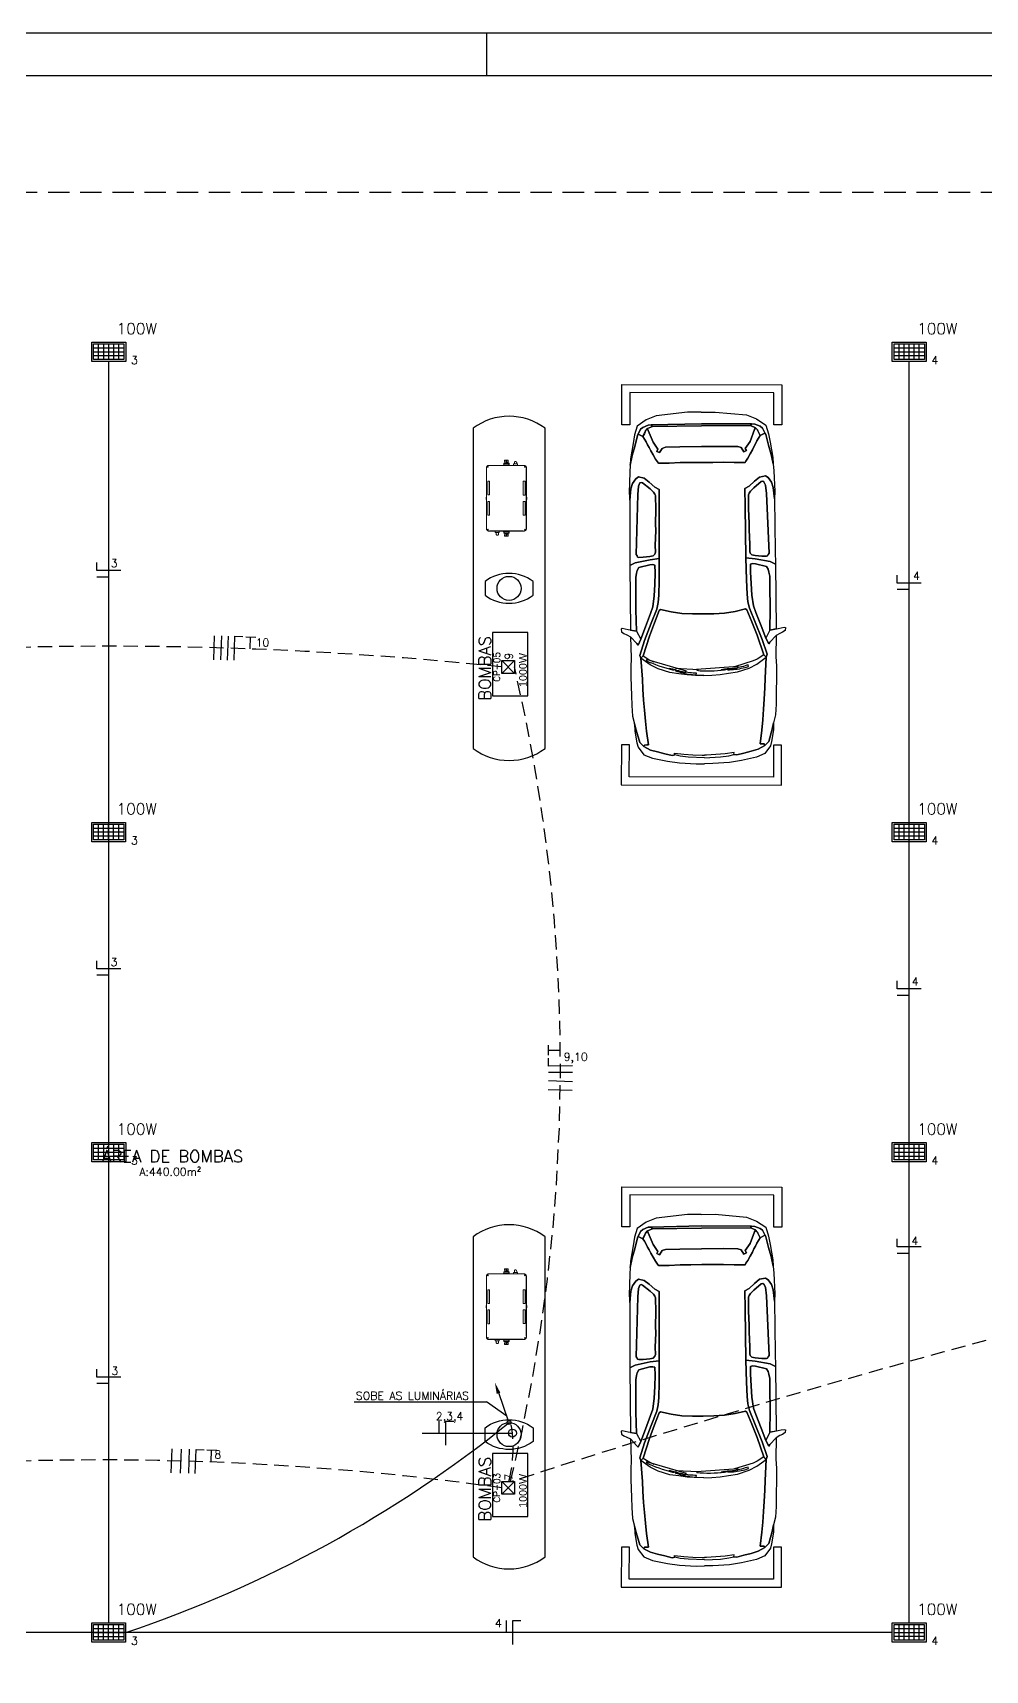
# Model space of a CAD drawing. Header units: millimetres. Extents: x 1111 to 2600, y -509 to -91.
# Drawn here: x 1536.28 to 1552.93, y -493.5 to -464.85 of the extents above; entities that cross this region are included whole.
import ezdxf
from ezdxf.enums import TextEntityAlignment as Align

# ---------------------------------------------------------------- set-up
doc = ezdxf.new("R2010")
doc.units = ezdxf.units.MM
doc.linetypes.add('HIDDEN', pattern=[0.375, 0.25, -0.125])
for name, color, linetype in [('08', 8, 'Continuous'), ('ARQ-PENA-FINA-CINZA', 8, 'Continuous'), ('CENTRAL', 3, 'Continuous'), ('CERCAD-1', 1, 'Continuous'), ('CERCAD-2', 7, 'Continuous'), ('CIRCUITO', 3, 'Continuous'), ('FIACAO', 1, 'Continuous'), ('LUMINARIAS', 3, 'Continuous'), ('Pontos Elétricos', 3, 'Continuous'), ('PVISTA', 1, 'Continuous'), ('SOMENTE_TUBULACAO', 2, 'Continuous'), ('TELEFONE', 3, 'Continuous'), ('TXT', 2, 'Continuous'), ('TXT_0', 7, 'Continuous')]:
    doc.layers.add(name, color=color, linetype=linetype)
doc.styles.add('ARIAL', font='arial.ttf', dxfattribs={"height": 2})
doc.styles.add('COTA75', font='ROMANS.SHX')
doc.styles.add('ROMANS', font='romans')

# ---------------------------------------------------------------- blocks, each defined once
blk = doc.blocks.new('BOMBA SUPERIOR')
at = {"layer": 'ARQ-PENA-FINA-CINZA', "lineweight": 5}
for p, q in [((807.36, 416.119), (807.358, 416.118)), ((807.361, 416.12), (807.36, 416.119)), ((807.362, 416.12), (807.361, 416.12)), ((807.364, 416.122), (807.362, 416.12)), ((807.367, 416.123), (807.364, 416.122)), ((807.368, 416.123), (807.367, 416.123)), ((807.372, 416.123), (807.368, 416.123)), ((807.375, 416.124), (807.372, 416.123)), ((807.376, 416.124), (807.375, 416.124)), ((807.386, 416.124), (807.376, 416.124)), ((807.386, 416.122), (808.126, 416.122)), ((807.387, 416.124), (808.125, 416.124)), ((807.742, 416.125), (807.745, 416.128)), ((807.742, 416.124), (807.745, 416.127)), ((807.743, 416.125), (807.742, 416.125)), ((807.742, 416.125), (807.742, 416.124)), ((807.745, 416.128), (807.767, 416.128)), ((807.745, 416.127), (807.767, 416.127)), ((807.767, 416.128), (807.77, 416.125)), ((807.767, 416.127), (807.77, 416.124)), ((807.77, 416.125), (807.769, 416.125)), ((807.77, 416.124), (807.77, 416.125)), ((808.136, 416.124), (808.126, 416.124)), ((808.137, 416.124), (808.136, 416.124)), ((808.14, 416.123), (808.137, 416.124)), ((808.143, 416.123), (808.14, 416.123)), ((808.144, 416.123), (808.143, 416.123)), ((808.147, 416.122), (808.144, 416.123)), ((808.15, 416.12), (808.147, 416.122)), ((808.151, 416.12), (808.15, 416.12)), ((808.152, 416.119), (808.151, 416.12)), ((808.154, 416.118), (808.152, 416.119)), ((807.295, 415.988), (807.296, 415.994)), ((807.296, 415.982), (807.295, 415.988)), ((807.296, 415.994), (807.3, 415.998)), ((807.3, 415.978), (807.296, 415.982)), ((807.3, 415.998), (807.304, 416.002)), ((807.304, 415.974), (807.3, 415.978)), ((807.304, 416.002), (807.31, 416.003)), ((807.31, 415.973), (807.304, 415.974)), ((807.31, 416.003), (807.327, 416.003)), ((807.327, 415.973), (807.31, 415.973)), ((807.327, 416.013), (807.327, 415.964)), ((807.346, 416.013), (807.327, 416.013)), ((807.327, 415.964), (807.346, 415.964)), ((807.347, 416.101), (807.346, 416.098)), ((807.346, 416.098), (807.346, 416.094)), ((807.346, 416.094), (807.346, 415.654)), ((807.346, 416.083), (807.346, 416.084)), ((807.346, 416.084), (807.348, 416.084)), ((807.347, 416.083), (807.346, 416.083)), ((807.346, 415.964), (807.346, 416.013)), ((807.346, 415.822), (807.346, 415.925)), ((807.348, 416.105), (807.347, 416.103)), ((807.347, 416.103), (807.347, 416.102)), ((807.347, 416.102), (807.347, 416.101)), ((807.349, 416.108), (807.348, 416.105)), ((807.348, 416.084), (807.348, 415.664)), ((807.35, 416.109), (807.349, 416.108)), ((807.351, 416.11), (807.35, 416.109)), ((807.353, 416.112), (807.351, 416.11)), ((807.354, 416.114), (807.353, 416.112)), ((807.355, 416.115), (807.354, 416.114)), ((807.356, 416.116), (807.355, 416.115)), ((807.358, 416.118), (807.356, 416.116)), ((807.361, 416.109), (807.36, 416.107)), ((807.36, 416.107), (807.361, 416.104)), ((807.363, 416.11), (807.361, 416.109)), ((807.361, 416.106), (807.361, 416.107)), ((807.361, 416.107), (807.363, 416.107)), ((807.361, 416.106), (807.361, 416.107)), ((807.363, 416.106), (807.361, 416.106)), ((807.361, 416.104), (807.363, 416.103)), ((807.365, 416.109), (807.363, 416.11)), ((807.364, 416.109), (807.363, 416.109)), ((807.363, 416.109), (807.363, 416.109)), ((807.363, 416.107), (807.363, 416.109)), ((807.363, 416.109), (807.364, 416.109)), ((807.363, 416.105), (807.363, 416.106)), ((807.363, 416.105), (807.363, 416.105)), ((807.363, 416.105), (807.364, 416.105)), ((807.364, 416.105), (807.363, 416.105)), ((807.363, 416.103), (807.365, 416.104)), ((807.364, 416.109), (807.364, 416.109)), ((807.364, 416.109), (807.364, 416.107)), ((807.364, 416.107), (807.365, 416.107)), ((807.365, 416.106), (807.364, 416.106)), ((807.364, 416.106), (807.364, 416.105)), ((807.364, 416.105), (807.364, 416.105)), ((807.367, 416.107), (807.365, 416.109)), ((807.365, 416.104), (807.367, 416.107)), ((807.365, 416.107), (807.365, 416.106)), ((807.365, 416.107), (807.365, 416.106)), ((807.715, 416.107), (807.543, 416.107)), ((807.543, 416.107), (807.543, 416.084)), ((807.543, 416.084), (807.715, 416.084)), ((807.715, 416.084), (807.715, 416.107)), ((807.968, 416.107), (807.797, 416.107)), ((807.797, 416.107), (807.797, 416.084)), ((807.797, 416.084), (807.968, 416.084)), ((807.968, 416.084), (807.968, 416.107)), ((808.146, 416.109), (808.145, 416.107)), ((808.145, 416.107), (808.146, 416.104)), ((808.149, 416.11), (808.146, 416.109)), ((808.146, 416.104), (808.149, 416.103)), ((808.148, 416.107), (808.147, 416.107)), ((808.147, 416.107), (808.147, 416.106)), ((808.147, 416.106), (808.147, 416.107)), ((808.147, 416.106), (808.148, 416.106)), ((808.149, 416.109), (808.148, 416.109)), ((808.148, 416.109), (808.148, 416.109)), ((808.148, 416.109), (808.148, 416.107)), ((808.148, 416.109), (808.149, 416.109)), ((808.148, 416.106), (808.148, 416.105)), ((808.148, 416.105), (808.148, 416.105)), ((808.148, 416.105), (808.149, 416.105)), ((808.149, 416.105), (808.148, 416.105)), ((808.151, 416.109), (808.149, 416.11)), ((808.15, 416.109), (808.149, 416.109)), ((808.149, 416.109), (808.149, 416.107)), ((808.149, 416.107), (808.15, 416.107)), ((808.15, 416.106), (808.149, 416.106)), ((808.149, 416.106), (808.149, 416.105)), ((808.149, 416.105), (808.15, 416.105)), ((808.149, 416.103), (808.151, 416.104)), ((808.15, 416.106), (808.15, 416.107)), ((808.15, 416.107), (808.15, 416.106)), ((808.152, 416.107), (808.151, 416.109)), ((808.151, 416.104), (808.152, 416.107)), ((808.156, 416.116), (808.154, 416.118)), ((808.157, 416.115), (808.156, 416.116)), ((808.158, 416.114), (808.157, 416.115)), ((808.159, 416.112), (808.158, 416.114)), ((808.161, 416.11), (808.159, 416.112)), ((808.162, 416.109), (808.161, 416.11)), ((808.162, 416.108), (808.162, 416.109)), ((808.163, 416.105), (808.162, 416.108)), ((808.164, 416.103), (808.163, 416.105)), ((808.165, 416.102), (808.164, 416.103)), ((808.164, 415.664), (808.164, 416.084)), ((808.164, 416.084), (808.166, 416.084)), ((808.165, 416.101), (808.165, 416.102)), ((808.165, 416.098), (808.165, 416.101)), ((808.165, 416.095), (808.165, 416.098)), ((808.166, 416.094), (808.165, 416.095)), ((808.165, 416.084), (808.165, 416.083)), ((808.165, 416.083), (808.166, 416.083)), ((808.166, 415.654), (808.166, 416.094)), ((808.166, 415.822), (808.166, 415.925)), ((807.283, 415.897), (807.282, 415.896)), ((807.282, 415.896), (807.282, 415.852)), ((807.283, 415.895), (807.282, 415.896)), ((807.282, 415.876), (807.283, 415.877)), ((807.282, 415.872), (807.283, 415.87)), ((807.282, 415.852), (807.283, 415.853)), ((807.282, 415.852), (807.283, 415.851)), ((807.32, 415.895), (807.283, 415.897)), ((807.283, 415.897), (807.283, 415.897)), ((807.32, 415.893), (807.283, 415.895)), ((807.283, 415.895), (807.283, 415.895)), ((807.283, 415.877), (807.283, 415.877)), ((807.283, 415.877), (807.31, 415.877)), ((807.283, 415.87), (807.283, 415.87)), ((807.283, 415.87), (807.31, 415.87)), ((807.283, 415.853), (807.32, 415.855)), ((807.283, 415.853), (807.283, 415.853)), ((807.283, 415.851), (807.32, 415.852)), ((807.283, 415.851), (807.283, 415.851)), ((807.295, 415.874), (807.295, 415.875)), ((807.295, 415.875), (807.311, 415.875)), ((807.295, 415.873), (807.295, 415.874)), ((807.311, 415.873), (807.295, 415.873)), ((807.295, 415.873), (807.295, 415.873)), ((807.295, 415.873), (807.295, 415.873)), ((807.321, 415.88), (807.312, 415.879)), ((807.312, 415.879), (807.312, 415.869)), ((807.312, 415.869), (807.312, 415.879)), ((807.312, 415.878), (807.312, 415.878)), ((807.312, 415.878), (807.312, 415.877)), ((807.312, 415.875), (807.312, 415.874)), ((807.312, 415.873), (807.312, 415.873)), ((807.312, 415.87), (807.312, 415.87)), ((807.312, 415.87), (807.312, 415.869)), ((807.312, 415.869), (807.313, 415.869)), ((807.321, 415.867), (807.312, 415.869)), ((807.321, 415.907), (807.32, 415.906)), ((807.32, 415.906), (807.321, 415.906)), ((807.32, 415.906), (807.32, 415.89)), ((807.32, 415.904), (807.32, 415.903)), ((807.321, 415.903), (807.32, 415.903)), ((807.32, 415.903), (807.321, 415.903)), ((807.321, 415.895), (807.32, 415.895)), ((807.32, 415.895), (807.321, 415.895)), ((807.32, 415.89), (807.321, 415.89)), ((807.321, 415.859), (807.32, 415.859)), ((807.32, 415.859), (807.32, 415.842)), ((807.32, 415.852), (807.32, 415.853)), ((807.32, 415.853), (807.321, 415.853)), ((807.321, 415.852), (807.32, 415.852)), ((807.321, 415.845), (807.32, 415.844)), ((807.32, 415.844), (807.321, 415.844)), ((807.32, 415.842), (807.32, 415.841)), ((807.32, 415.841), (807.321, 415.841)), ((807.323, 415.907), (807.321, 415.907)), ((807.321, 415.907), (807.321, 415.907)), ((807.321, 415.903), (807.321, 415.903)), ((807.321, 415.899), (807.322, 415.901)), ((807.321, 415.897), (807.321, 415.899)), ((807.321, 415.892), (807.321, 415.897)), ((807.321, 415.896), (807.321, 415.895)), ((807.321, 415.856), (807.321, 415.892)), ((807.321, 415.851), (807.321, 415.856)), ((807.321, 415.848), (807.321, 415.851)), ((807.322, 415.846), (807.321, 415.848)), ((807.321, 415.841), (807.321, 415.84)), ((807.321, 415.84), (807.322, 415.84)), ((807.322, 415.907), (807.342, 415.907)), ((807.322, 415.903), (807.323, 415.905)), ((807.322, 415.901), (807.322, 415.903)), ((807.322, 415.844), (807.322, 415.846)), ((807.323, 415.843), (807.322, 415.844)), ((807.342, 415.84), (807.322, 415.84)), ((807.322, 415.84), (807.323, 415.84)), ((807.323, 415.905), (807.324, 415.906)), ((807.323, 415.905), (807.323, 415.905)), ((807.323, 415.842), (807.323, 415.843)), ((807.324, 415.842), (807.323, 415.842)), ((807.324, 415.906), (807.342, 415.906)), ((807.342, 415.841), (807.324, 415.842)), ((807.346, 415.91), (807.338, 415.91)), ((807.338, 415.91), (807.338, 415.837)), ((807.338, 415.837), (807.346, 415.837)), ((807.343, 415.909), (807.342, 415.908)), ((807.342, 415.908), (807.342, 415.839)), ((807.342, 415.907), (807.342, 415.907)), ((807.342, 415.907), (807.342, 415.907)), ((807.342, 415.906), (807.342, 415.907)), ((807.342, 415.906), (807.342, 415.906)), ((807.342, 415.841), (807.342, 415.841)), ((807.342, 415.84), (807.342, 415.84)), ((807.342, 415.839), (807.342, 415.839)), ((807.342, 415.839), (807.343, 415.839)), ((807.344, 415.909), (807.343, 415.909)), ((807.343, 415.839), (807.344, 415.839)), ((807.344, 415.839), (807.344, 415.909)), ((807.344, 415.909), (807.346, 415.909)), ((807.344, 415.839), (807.346, 415.839)), ((807.346, 415.837), (807.346, 415.91)), ((807.346, 415.839), (807.346, 415.909)), ((807.346, 415.909), (807.346, 415.839)), ((807.346, 415.839), (807.346, 415.839)), ((808.166, 415.837), (808.166, 415.91)), ((808.166, 415.91), (808.173, 415.91)), ((808.166, 415.839), (808.166, 415.909)), ((808.166, 415.909), (808.166, 415.839)), ((808.167, 415.909), (808.166, 415.909)), ((808.167, 415.839), (808.166, 415.839)), ((808.166, 415.839), (808.166, 415.839)), ((808.173, 415.837), (808.166, 415.837)), ((808.184, 415.784), (808.166, 415.784)), ((808.166, 415.784), (808.166, 415.734)), ((808.166, 415.734), (808.184, 415.734)), ((808.167, 415.909), (808.168, 415.909)), ((808.167, 415.839), (808.167, 415.909)), ((808.168, 415.839), (808.167, 415.839)), ((808.168, 415.909), (808.169, 415.908)), ((808.169, 415.839), (808.168, 415.839)), ((808.169, 415.908), (808.169, 415.839)), ((808.17, 415.907), (808.169, 415.907)), ((808.169, 415.906), (808.169, 415.907)), ((808.17, 415.906), (808.169, 415.906)), ((808.169, 415.841), (808.17, 415.841)), ((808.169, 415.84), (808.17, 415.84)), ((808.169, 415.839), (808.169, 415.839)), ((808.19, 415.907), (808.17, 415.907)), ((808.17, 415.907), (808.17, 415.907)), ((808.188, 415.906), (808.17, 415.906)), ((808.17, 415.841), (808.188, 415.842)), ((808.17, 415.84), (808.19, 415.84)), ((808.173, 415.91), (808.173, 415.837)), ((808.184, 415.734), (808.184, 415.784)), ((808.184, 415.774), (808.201, 415.774)), ((808.201, 415.745), (808.184, 415.745)), ((808.188, 415.907), (808.19, 415.907)), ((808.188, 415.905), (808.188, 415.906)), ((808.189, 415.905), (808.188, 415.905)), ((808.188, 415.842), (808.189, 415.843)), ((808.188, 415.842), (808.188, 415.842)), ((808.19, 415.84), (808.188, 415.84)), ((808.19, 415.903), (808.189, 415.905)), ((808.189, 415.844), (808.19, 415.846)), ((808.189, 415.843), (808.189, 415.844)), ((808.19, 415.907), (808.191, 415.907)), ((808.19, 415.901), (808.19, 415.903)), ((808.19, 415.899), (808.19, 415.901)), ((808.191, 415.897), (808.19, 415.899)), ((808.19, 415.848), (808.191, 415.851)), ((808.19, 415.846), (808.19, 415.848)), ((808.191, 415.841), (808.19, 415.84)), ((808.19, 415.84), (808.19, 415.84)), ((808.191, 415.907), (808.192, 415.906)), ((808.191, 415.903), (808.192, 415.903)), ((808.192, 415.903), (808.191, 415.903)), ((808.191, 415.892), (808.191, 415.897)), ((808.191, 415.896), (808.191, 415.895)), ((808.191, 415.895), (808.192, 415.895)), ((808.191, 415.856), (808.191, 415.892)), ((808.192, 415.89), (808.191, 415.89)), ((808.191, 415.88), (808.199, 415.879)), ((808.191, 415.867), (808.199, 415.869)), ((808.191, 415.859), (808.192, 415.859)), ((808.191, 415.851), (808.191, 415.856)), ((808.191, 415.852), (808.192, 415.852)), ((808.191, 415.845), (808.192, 415.844)), ((808.192, 415.841), (808.191, 415.841)), ((808.192, 415.906), (808.192, 415.906)), ((808.192, 415.906), (808.192, 415.89)), ((808.192, 415.904), (808.192, 415.903)), ((808.192, 415.903), (808.192, 415.903)), ((808.192, 415.895), (808.228, 415.897)), ((808.192, 415.893), (808.228, 415.895)), ((808.192, 415.895), (808.192, 415.895)), ((808.192, 415.859), (808.192, 415.842)), ((808.228, 415.853), (808.192, 415.855)), ((808.192, 415.852), (808.192, 415.853)), ((808.192, 415.853), (808.192, 415.853)), ((808.192, 415.852), (808.228, 415.851)), ((808.192, 415.844), (808.192, 415.844)), ((808.192, 415.842), (808.192, 415.841)), ((808.199, 415.879), (808.199, 415.869)), ((808.199, 415.869), (808.199, 415.879)), ((808.2, 415.878), (808.199, 415.877)), ((808.199, 415.877), (808.199, 415.877)), ((808.199, 415.875), (808.2, 415.874)), ((808.2, 415.873), (808.199, 415.873)), ((808.199, 415.873), (808.199, 415.873)), ((808.199, 415.87), (808.199, 415.87)), ((808.199, 415.87), (808.2, 415.87)), ((808.199, 415.869), (808.2, 415.869)), ((808.2, 415.878), (808.2, 415.878)), ((808.216, 415.875), (808.2, 415.875)), ((808.2, 415.873), (808.216, 415.873)), ((808.2, 415.87), (808.2, 415.869)), ((808.228, 415.877), (808.201, 415.877)), ((808.228, 415.87), (808.201, 415.87)), ((808.201, 415.774), (808.207, 415.773)), ((808.207, 415.746), (808.201, 415.745)), ((808.207, 415.773), (808.212, 415.77)), ((808.212, 415.749), (808.207, 415.746)), ((808.212, 415.77), (808.215, 415.765)), ((808.215, 415.754), (808.212, 415.749)), ((808.215, 415.765), (808.216, 415.76)), ((808.216, 415.76), (808.215, 415.754)), ((808.217, 415.874), (808.216, 415.875)), ((808.216, 415.873), (808.216, 415.873)), ((808.216, 415.873), (808.217, 415.873)), ((808.217, 415.873), (808.217, 415.874)), ((808.228, 415.897), (808.229, 415.897)), ((808.228, 415.895), (808.229, 415.895)), ((808.229, 415.877), (808.228, 415.877)), ((808.229, 415.87), (808.228, 415.87)), ((808.229, 415.853), (808.228, 415.853)), ((808.228, 415.851), (808.229, 415.851)), ((808.229, 415.897), (808.23, 415.896)), ((808.229, 415.895), (808.23, 415.896)), ((808.23, 415.876), (808.229, 415.877)), ((808.23, 415.872), (808.229, 415.87)), ((808.23, 415.852), (808.229, 415.853)), ((808.229, 415.851), (808.23, 415.852)), ((808.23, 415.896), (808.23, 415.852)), ((807.346, 415.664), (807.346, 415.665)), ((807.346, 415.665), (807.347, 415.665)), ((807.348, 415.664), (807.346, 415.664)), ((807.346, 415.654), (807.346, 415.651)), ((807.346, 415.651), (807.347, 415.647)), ((807.347, 415.647), (807.347, 415.646)), ((807.347, 415.646), (807.348, 415.642)), ((807.348, 415.642), (807.35, 415.639)), ((807.35, 415.639), (807.351, 415.638)), ((807.351, 415.638), (807.353, 415.634)), ((807.353, 415.634), (807.355, 415.632)), ((807.355, 415.632), (807.357, 415.631)), ((807.358, 415.643), (807.357, 415.641)), ((807.357, 415.641), (807.358, 415.639)), ((807.357, 415.631), (807.36, 415.628)), ((807.36, 415.645), (807.358, 415.641)), ((807.36, 415.645), (807.358, 415.643)), ((807.358, 415.641), (807.36, 415.637)), ((807.358, 415.639), (807.36, 415.637)), ((807.361, 415.646), (807.36, 415.645)), ((807.363, 415.646), (807.36, 415.645)), ((807.361, 415.643), (807.36, 415.641)), ((807.36, 415.641), (807.361, 415.638)), ((807.36, 415.637), (807.361, 415.636)), ((807.36, 415.637), (807.363, 415.635)), ((807.36, 415.628), (807.361, 415.627)), ((807.363, 415.646), (807.361, 415.646)), ((807.363, 415.645), (807.361, 415.643)), ((807.361, 415.64), (807.361, 415.641)), ((807.361, 415.641), (807.363, 415.641)), ((807.361, 415.64), (807.361, 415.641)), ((807.363, 415.64), (807.361, 415.64)), ((807.361, 415.638), (807.363, 415.637)), ((807.361, 415.636), (807.363, 415.635)), ((807.361, 415.627), (807.364, 415.626)), ((807.367, 415.645), (807.363, 415.646)), ((807.367, 415.645), (807.363, 415.646)), ((807.365, 415.643), (807.363, 415.645)), ((807.363, 415.641), (807.363, 415.643)), ((807.363, 415.643), (807.364, 415.643)), ((807.364, 415.642), (807.363, 415.642)), ((807.363, 415.642), (807.363, 415.642)), ((807.363, 415.639), (807.363, 415.64)), ((807.363, 415.639), (807.363, 415.639)), ((807.363, 415.639), (807.364, 415.639)), ((807.364, 415.639), (807.363, 415.639)), ((807.363, 415.637), (807.365, 415.638)), ((807.363, 415.635), (807.367, 415.637)), ((807.363, 415.635), (807.367, 415.637)), ((807.364, 415.643), (807.364, 415.641)), ((807.364, 415.642), (807.364, 415.642)), ((807.364, 415.641), (807.365, 415.641)), ((807.365, 415.64), (807.364, 415.64)), ((807.364, 415.64), (807.364, 415.639)), ((807.364, 415.639), (807.364, 415.639)), ((807.364, 415.626), (807.368, 415.625)), ((807.367, 415.641), (807.365, 415.643)), ((807.365, 415.638), (807.367, 415.641)), ((807.365, 415.641), (807.365, 415.64)), ((807.365, 415.641), (807.365, 415.64)), ((807.368, 415.641), (807.367, 415.645)), ((807.368, 415.643), (807.367, 415.645)), ((807.367, 415.637), (807.368, 415.641)), ((807.367, 415.637), (807.368, 415.639)), ((807.369, 415.641), (807.368, 415.643)), ((807.368, 415.639), (807.369, 415.641)), ((807.368, 415.625), (807.369, 415.625)), ((807.369, 415.625), (807.374, 415.624)), ((807.374, 415.624), (807.376, 415.624)), ((807.376, 415.624), (807.386, 415.624)), ((807.386, 415.624), (807.386, 415.626)), ((807.386, 415.626), (808.126, 415.626)), ((807.386, 415.624), (807.387, 415.624)), ((807.387, 415.624), (807.386, 415.624)), ((808.125, 415.624), (807.387, 415.624)), ((807.387, 415.624), (807.388, 415.624)), ((807.716, 415.663), (807.544, 415.663)), ((807.544, 415.663), (807.544, 415.64)), ((807.544, 415.64), (807.716, 415.64)), ((807.716, 415.64), (807.716, 415.663)), ((807.742, 415.623), (807.742, 415.624)), ((807.742, 415.624), (807.745, 415.62)), ((807.745, 415.619), (807.742, 415.623)), ((807.742, 415.623), (807.743, 415.623)), ((807.745, 415.62), (807.767, 415.62)), ((807.767, 415.619), (807.745, 415.619)), ((807.767, 415.62), (807.77, 415.624)), ((807.77, 415.623), (807.767, 415.619)), ((807.77, 415.623), (807.769, 415.623)), ((807.77, 415.624), (807.77, 415.623)), ((807.968, 415.663), (807.796, 415.663)), ((807.796, 415.663), (807.796, 415.64)), ((807.796, 415.64), (807.968, 415.64)), ((807.968, 415.64), (807.968, 415.663)), ((808.125, 415.624), (808.125, 415.624)), ((808.125, 415.624), (808.136, 415.624)), ((808.126, 415.624), (808.125, 415.624)), ((808.126, 415.626), (808.126, 415.624)), ((808.136, 415.624), (808.138, 415.624)), ((808.138, 415.624), (808.142, 415.625)), ((808.142, 415.625), (808.144, 415.625)), ((808.145, 415.645), (808.143, 415.641)), ((808.145, 415.645), (808.143, 415.643)), ((808.143, 415.643), (808.143, 415.641)), ((808.143, 415.641), (808.145, 415.637)), ((808.143, 415.641), (808.143, 415.639)), ((808.143, 415.639), (808.145, 415.637)), ((808.147, 415.646), (808.144, 415.646)), ((808.144, 415.646), (808.144, 415.641)), ((808.144, 415.641), (808.147, 415.641)), ((808.144, 415.625), (808.147, 415.626)), ((808.146, 415.646), (808.145, 415.645)), ((808.149, 415.646), (808.145, 415.645)), ((808.146, 415.643), (808.145, 415.641)), ((808.145, 415.641), (808.146, 415.638)), ((808.145, 415.637), (808.146, 415.636)), ((808.145, 415.637), (808.149, 415.635)), ((808.149, 415.646), (808.146, 415.646)), ((808.149, 415.645), (808.146, 415.643)), ((808.146, 415.638), (808.149, 415.637)), ((808.146, 415.636), (808.149, 415.635)), ((808.147, 415.641), (808.147, 415.646)), ((808.147, 415.641), (808.147, 415.64)), ((808.147, 415.64), (808.147, 415.641)), ((808.147, 415.641), (808.148, 415.641)), ((808.147, 415.64), (808.148, 415.64)), ((808.147, 415.626), (808.15, 415.627)), ((808.148, 415.641), (808.148, 415.643)), ((808.148, 415.643), (808.149, 415.643)), ((808.149, 415.642), (808.148, 415.642)), ((808.148, 415.642), (808.148, 415.642)), ((808.148, 415.64), (808.148, 415.639)), ((808.148, 415.639), (808.148, 415.639)), ((808.148, 415.639), (808.149, 415.639)), ((808.149, 415.639), (808.148, 415.639)), ((808.152, 415.645), (808.149, 415.646)), ((808.152, 415.645), (808.149, 415.646)), ((808.151, 415.643), (808.149, 415.645)), ((808.149, 415.643), (808.149, 415.641)), ((808.15, 415.642), (808.149, 415.642)), ((808.149, 415.641), (808.15, 415.641)), ((808.15, 415.64), (808.149, 415.64)), ((808.149, 415.64), (808.149, 415.639)), ((808.149, 415.639), (808.15, 415.639)), ((808.149, 415.637), (808.151, 415.638)), ((808.149, 415.635), (808.152, 415.637)), ((808.149, 415.635), (808.152, 415.637)), ((808.15, 415.64), (808.15, 415.641)), ((808.15, 415.641), (808.15, 415.64)), ((808.15, 415.627), (808.152, 415.628)), ((808.152, 415.641), (808.151, 415.643)), ((808.151, 415.638), (808.152, 415.641)), ((808.154, 415.641), (808.152, 415.645)), ((808.154, 415.643), (808.152, 415.645)), ((808.152, 415.637), (808.154, 415.641)), ((808.152, 415.637), (808.154, 415.639)), ((808.152, 415.628), (808.155, 415.631)), ((808.154, 415.641), (808.154, 415.643)), ((808.154, 415.639), (808.154, 415.641)), ((808.155, 415.631), (808.157, 415.632)), ((808.157, 415.632), (808.158, 415.634)), ((808.158, 415.634), (808.161, 415.638)), ((808.161, 415.638), (808.162, 415.639)), ((808.162, 415.639), (808.163, 415.642)), ((808.163, 415.642), (808.165, 415.646)), ((808.166, 415.664), (808.164, 415.664)), ((808.166, 415.665), (808.165, 415.665)), ((808.165, 415.665), (808.165, 415.664)), ((808.165, 415.651), (808.166, 415.654)), ((808.165, 415.647), (808.165, 415.651)), ((808.165, 415.646), (808.165, 415.647))]:
    blk.add_line(p, q, dxfattribs=at)
for centre, radius in [((807.363, 416.107), 0.00513), ((807.363, 416.107), 0.00546), ((808.148, 416.107), 0.00513), ((808.149, 416.107), 0.00546)]:
    blk.add_circle(centre, radius, dxfattribs=at)
blk = doc.blocks.new('CARRO TIPO PALIO')
at = {"color": 8, "linetype": 'Continuous'}
for p, q in [((15.71, -14660.1), (16.67, -14660.69)), ((14.56, -14676.73), (15.59, -14676.28))]:
    blk.add_line(p, q, dxfattribs=at)
for points in [[(-12.1, -14666.53), (-11.98, -14664.8), (-11.31, -14660.93), (-10.72, -14659.72), (-9.87, -14658.63), (-8.75, -14658.38), (-7.69, -14658.25), (-5.75, -14658.06), (-4.95, -14658.07), (-6.16, -14658.23), (-7.33, -14658.5), (-8.7, -14658.73), (-9.53, -14659.08), (-9.77, -14659.34), (-10.09, -14659.99), (-10.14, -14660.39), (-10.66, -14666.63)], [(-5.84, -14666.96), (-5.74, -14665.6), (-5.65, -14664.26), (-5.51, -14662.91), (-5.41, -14661.57), (-5.58, -14661.46), (-5.91, -14661.18), (-6.42, -14660.85), (-6.9, -14660.54), (-7.28, -14660.31), (-7.62, -14660.09), (-7.98, -14659.89), (-8.31, -14659.66), (-8.63, -14659.44), (-8.88, -14658.81), (-8.7, -14658.73), (-7.33, -14658.5), (-6.16, -14658.23), (-4.95, -14658.07), (-4.09, -14658.05), (-1.49, -14658.15), (-0.58, -14658.27), (-2.01, -14658.32), (-2.69, -14658.47), (-3.3, -14658.86), (-3.54, -14659.17), (-3.45, -14659.92), (-2.99, -14660.56), (-2.41, -14661.3), (-2.15, -14661.87), (0.09, -14662), (3.29, -14662.19), (6.48, -14662.39), (9.23, -14662.53), (11.03, -14662.61), (11.96, -14662.59), (12.79, -14662.45), (14.59, -14661.87), (16.82, -14661.18), (18.7, -14660.68), (19.04, -14660.85), (18.72, -14661.11), (16.22, -14661.76), (14.51, -14662.27), (12.97, -14662.77), (12.83, -14662.93), (13.04, -14664.27), (13.15, -14665.61), (13.13, -14666.94), (13.04, -14668.27)], [(-10.4, -14666.65), (-9.96, -14660.55), (-9.64, -14659.95), (-9.63, -14659.94), (-9.42, -14660.06), (-7.99, -14660.74), (-7.16, -14661.4), (-6.87, -14661.29), (-6.74, -14661.6), (-7.29, -14661.91), (-7.45, -14662.33), (-7.62, -14664.12), (-7.83, -14666.83)], [(-7.83, -14666.83), (-7.62, -14664.12), (-7.45, -14662.33), (-7.29, -14661.91), (-6.74, -14661.6), (-6.87, -14661.29), (-7.16, -14661.4), (-7.99, -14660.74), (-9.42, -14660.06), (-9.63, -14659.94), (-9.35, -14659.72), (-8.99, -14659.59), (-8.63, -14659.44), (-8.31, -14659.66), (-7.98, -14659.89), (-7.62, -14660.09), (-7.28, -14660.31), (-6.9, -14660.54), (-6.42, -14660.85), (-5.91, -14661.18), (-5.58, -14661.46), (-5.41, -14661.57), (-5.51, -14662.91), (-5.65, -14664.26), (-5.74, -14665.6), (-5.84, -14666.96)], [(-10.66, -14666.63), (-10.14, -14660.39), (-9.96, -14660.55), (-10.4, -14666.65)], [(13.04, -14668.27), (13.13, -14666.94), (13.15, -14665.61), (13.04, -14664.27), (12.83, -14662.93), (12.97, -14662.77), (14.51, -14662.27), (16.22, -14661.76), (18.72, -14661.11), (19.19, -14661.99), (19.39, -14662.51), (19.93, -14664.88)], [(20.72, -14668.8), (20.77, -14667.77), (20.77, -14666.74), (20.69, -14665.68), (20.59, -14664.57), (20.24, -14663.07), (19.81, -14662.06), (19.04, -14660.85), (21.65, -14661.19), (22.87, -14661.32), (24.26, -14661.49), (25.5, -14661.68), (26.84, -14661.87), (28.08, -14662.11), (29.78, -14662.45), (29.8, -14662.25), (29.84, -14661.95), (30.02, -14661.87), (30.42, -14662.72), (30.6, -14663.63), (30.77, -14664.55), (30.93, -14665.46), (30.85, -14665.81), (30.63, -14665.76), (30.68, -14666.9), (30.7, -14668.05), (30.67, -14669.23), (30.65, -14669.49)], [(30.97, -14669.51), (31.01, -14667.5), (30.96, -14666.47), (30.85, -14665.81), (30.93, -14665.46), (30.77, -14664.55), (30.6, -14663.63), (30.42, -14662.72), (30.02, -14661.87), (29.56, -14661.33), (28.07, -14660.78), (27.28, -14660.55), (28.18, -14660.64), (29.61, -14660.98), (30.15, -14661.17), (31.05, -14661.94), (31.42, -14663.04), (31.69, -14664.94), (31.81, -14666.45), (31.79, -14668.53), (31.72, -14669.56)], [(-12.1, -14666.53), (-12.22, -14668.26), (-12.09, -14672.18), (-11.68, -14673.46), (-10.98, -14674.66), (-9.91, -14675.06), (-8.87, -14675.34), (-6.98, -14675.79), (-6.18, -14675.9), (-7.36, -14675.57), (-8.48, -14675.14), (-9.81, -14674.72), (-10.58, -14674.27), (-10.78, -14673.98), (-11.01, -14673.28), (-11.01, -14672.88), (-10.66, -14666.63)], [(-10.66, -14666.63), (-11.01, -14672.88), (-10.8, -14672.75), (-10.4, -14666.65)], [(-10.4, -14666.65), (-10.8, -14672.75), (-10.57, -14673.39), (-10.56, -14673.4), (-10.34, -14673.31), (-8.83, -14672.83), (-7.91, -14672.3), (-7.65, -14672.44), (-7.48, -14672.15), (-7.97, -14671.76), (-8.07, -14671.33), (-8, -14669.53), (-7.83, -14666.83)], [(-7.83, -14666.83), (-8, -14669.53), (-8.07, -14671.33), (-7.97, -14671.76), (-7.48, -14672.15), (-7.65, -14672.44), (-7.91, -14672.3), (-8.83, -14672.83), (-10.34, -14673.31), (-10.56, -14673.4), (-10.31, -14673.66), (-9.97, -14673.83), (-9.64, -14674.03), (-9.3, -14673.85), (-8.93, -14673.68), (-8.55, -14673.53), (-8.19, -14673.35), (-7.77, -14673.18), (-7.25, -14672.94), (-6.71, -14672.68), (-6.34, -14672.45), (-6.16, -14672.37), (-6.07, -14671.02), (-6.03, -14669.67), (-5.93, -14668.32), (-5.84, -14666.96)], [(-5.84, -14666.96), (-5.93, -14668.32), (-6.03, -14669.67), (-6.07, -14671.02), (-6.16, -14672.37), (-6.34, -14672.45), (-6.71, -14672.68), (-7.25, -14672.94), (-7.77, -14673.18), (-8.19, -14673.35), (-8.55, -14673.53), (-8.93, -14673.68), (-9.3, -14673.85), (-9.64, -14674.03), (-9.97, -14674.62), (-9.81, -14674.72), (-8.48, -14675.14), (-7.36, -14675.57), (-6.18, -14675.9), (-5.34, -14676.03), (-2.75, -14676.29), (-1.82, -14676.3), (-3.23, -14676.05), (-3.89, -14675.81), (-4.44, -14675.34), (-4.64, -14675), (-4.44, -14674.27), (-3.9, -14673.7), (-3.23, -14673.05), (-2.89, -14672.52), (-0.65, -14672.7), (2.54, -14672.94), (5.73, -14673.19), (8.47, -14673.43), (10.27, -14673.6), (11.18, -14673.74), (11.99, -14674), (13.69, -14674.82), (15.8, -14675.82), (17.6, -14676.57), (17.96, -14676.44), (17.68, -14676.15), (15.3, -14675.16), (13.67, -14674.42), (12.21, -14673.71), (12.1, -14673.53), (12.49, -14672.23), (12.78, -14670.92), (12.95, -14669.6), (13.04, -14668.27)], [(13.04, -14668.27), (12.95, -14669.6), (12.78, -14670.92), (12.49, -14672.23), (12.1, -14673.53), (12.21, -14673.71), (13.67, -14674.42), (15.3, -14675.16), (17.68, -14676.15), (18.27, -14675.34), (18.54, -14674.86)], [(20.72, -14668.8), (20.63, -14669.84), (20.48, -14670.85), (20.26, -14671.89), (20.01, -14672.98), (19.46, -14674.42), (18.89, -14675.35), (17.96, -14676.44), (20.59, -14676.47), (21.82, -14676.51), (23.22, -14676.53), (24.47, -14676.52), (25.83, -14676.51), (27.09, -14676.45), (28.82, -14676.34), (28.81, -14676.54), (28.81, -14676.84), (28.98, -14676.95), (29.49, -14676.16), (29.8, -14675.28), (30.08, -14674.4), (30.37, -14673.52), (30.34, -14673.16), (30.12, -14673.18), (30.32, -14672.06), (30.5, -14670.92), (30.63, -14669.75), (30.65, -14669.49)], [(19.53, -14672.22), (19.53, -14672.22), (19.53, -14672.22), (19.91, -14669.39)], [(30.97, -14669.51), (30.73, -14671.51), (30.54, -14672.53), (30.34, -14673.16), (30.37, -14673.52), (30.08, -14674.4), (29.8, -14675.28), (29.49, -14676.16), (28.98, -14676.95), (28.45, -14677.42), (26.89, -14677.76), (26.08, -14677.88), (26.98, -14677.92), (28.45, -14677.77), (29.01, -14677.66), (30, -14677.03), (30.53, -14675.98), (31.05, -14674.14), (31.38, -14672.66), (31.65, -14670.6), (31.72, -14669.56)]]:
    blk.add_lwpolyline(points, dxfattribs=at)
for points in [[(-2.69, -14658.47), (-2.01, -14658.32), (-0.58, -14658.27), (5.89, -14658.67), (7.56, -14658.76), (7.19, -14659.43), (6.69, -14661.25), (6.48, -14662.39), (3.29, -14662.19), (0.09, -14662), (-2.15, -14661.87), (-2.41, -14661.3), (-2.99, -14660.56), (-3.45, -14659.92), (-3.54, -14659.17), (-3.3, -14658.86)], [(7.76, -14659.9), (8.12, -14659.72), (8.47, -14659.67), (9.01, -14659.61), (10.18, -14659.69), (13.05, -14659.86), (15.71, -14660.1), (15.58, -14659.06), (15.53, -14658.68), (15.49, -14658.3), (15.55, -14658.16), (15.89, -14658.23), (16.1, -14658.55), (16.22, -14658.91), (16.44, -14659.4), (17.23, -14660.23), (17.42, -14660.39), (16.67, -14660.69), (15.11, -14661.18), (13.37, -14661.69), (12.55, -14661.93), (11.17, -14662.04), (9.72, -14662.01), (8.29, -14661.96), (7.32, -14661.87), (7.26, -14661.64), (7.31, -14661.27)], [(-9.77, -14659.34), (-9.53, -14659.08), (-8.88, -14658.81), (-8.63, -14659.44), (-9.35, -14659.72), (-9.64, -14659.95), (-9.96, -14660.55), (-10.14, -14660.39), (-10.09, -14659.99)], [(-2.86, -14659.74), (-2.89, -14659.56), (-2.81, -14659.42), (-2.4, -14659.25), (-1.34, -14659.22), (6.13, -14659.46), (6.3, -14659.6), (6.44, -14659.68), (6.48, -14659.83), (6.42, -14660.38), (6.29, -14661.2), (6.18, -14661.62), (5.95, -14661.8), (5.72, -14661.86), (4.82, -14661.77), (3.04, -14661.73), (2.17, -14661.67), (0.4, -14661.59), (-1.35, -14661.45), (-1.54, -14661.36), (-1.78, -14661.17), (-2.15, -14660.72)], [(-1.34, -14659.22), (-2.4, -14659.25), (-2.81, -14659.42), (-2.89, -14659.56), (-2.86, -14659.74), (-2.15, -14660.72), (-1.78, -14661.17), (-1.54, -14661.36), (-1.35, -14661.45), (0.4, -14661.59), (2.17, -14661.67), (3.04, -14661.73), (4.82, -14661.77), (5.72, -14661.86), (5.95, -14661.8), (6.18, -14661.62), (6.29, -14661.2), (6.42, -14660.38), (6.48, -14659.83), (6.44, -14659.68), (6.3, -14659.6), (6.13, -14659.46)], [(21.65, -14661.19), (19.04, -14660.85), (18.7, -14660.68), (16.82, -14661.18), (14.59, -14661.87), (12.79, -14662.45), (11.96, -14662.59), (11.03, -14662.61), (9.23, -14662.53), (6.48, -14662.39), (6.69, -14661.25), (7.19, -14659.43), (7.56, -14658.76), (15.62, -14659.34), (15.71, -14660.1), (13.05, -14659.86), (10.18, -14659.69), (9.01, -14659.61), (8.47, -14659.67), (8.12, -14659.72), (7.76, -14659.9), (7.31, -14661.27), (7.26, -14661.64), (7.32, -14661.87), (8.29, -14661.96), (9.72, -14662.01), (11.17, -14662.04), (12.55, -14661.93), (13.37, -14661.69), (15.11, -14661.18), (16.67, -14660.69), (17.42, -14660.39), (17.23, -14660.23), (16.44, -14659.4), (19.05, -14659.63), (20.28, -14659.66), (21.48, -14659.72), (23.74, -14659.95), (24.99, -14660.06), (26.33, -14660.23), (27.28, -14660.55), (28.07, -14660.78), (29.56, -14661.33), (30.02, -14661.87), (29.84, -14661.95), (29.8, -14662.25), (29.78, -14662.45), (28.08, -14662.11), (26.84, -14661.87), (25.5, -14661.68), (24.26, -14661.49), (22.87, -14661.32)], [(20.05, -14664.22), (20.07, -14664.45), (20.11, -14664.67), (20.12, -14664.9), (20.14, -14665.13), (20.15, -14665.36), (20.15, -14665.59), (20.13, -14665.8), (20.15, -14666.14), (20.18, -14666.58), (20.23, -14666.59), (20.23, -14666.14), (20.21, -14665.99), (20.16, -14666.01), (20.17, -14665.77), (20.24, -14665.75), (20.25, -14665.51), (20.26, -14665.27), (20.27, -14665.04), (20.25, -14664.78), (20.25, -14664.55), (20.23, -14664.29), (20.19, -14664.07), (20.17, -14663.82), (20.13, -14663.59), (20.09, -14663.37), (20.02, -14663.13), (19.82, -14663.15), (19.87, -14663.33), (19.91, -14663.55), (19.97, -14663.77), (20.01, -14663.99)], [(19.9, -14669.63), (19.95, -14669.61), (20.01, -14669.62), (20.09, -14669.21), (20.12, -14668.78), (20.18, -14668.35), (20.21, -14667.92), (20.23, -14667.47), (20.23, -14667.03), (20.23, -14666.59), (20.18, -14666.58), (20.15, -14666.14), (20.13, -14665.8), (20.15, -14665.59), (20.15, -14665.36), (20.14, -14665.13), (20.12, -14664.9), (20.11, -14664.67), (20.07, -14664.45), (19.93, -14664.42)], [(20.21, -14670.76), (20.15, -14670.98), (20.11, -14671.2), (20.04, -14671.42), (19.98, -14671.64), (19.91, -14671.87), (19.82, -14672.09), (19.74, -14672.27), (19.63, -14672.6), (19.5, -14673.02), (19.55, -14673.04), (19.71, -14672.63), (19.74, -14672.48), (19.69, -14672.48), (19.78, -14672.26), (19.86, -14672.26), (19.95, -14672.04), (20.04, -14671.82), (20.13, -14671.61), (20.2, -14671.36), (20.29, -14671.14), (20.35, -14670.89), (20.39, -14670.67), (20.46, -14670.43), (20.5, -14670.2), (20.54, -14669.98), (20.56, -14669.73), (20.36, -14669.68), (20.35, -14669.87), (20.31, -14670.09), (20.29, -14670.31), (20.25, -14670.54)], [(-3.89, -14675.81), (-3.23, -14676.05), (-1.82, -14676.3), (4.63, -14676.8), (6.3, -14676.94), (6.03, -14676.22), (5.78, -14674.35), (5.73, -14673.19), (2.54, -14672.94), (-0.65, -14672.7), (-2.89, -14672.52), (-3.23, -14673.05), (-3.9, -14673.7), (-4.44, -14674.27), (-4.64, -14675), (-4.44, -14675.34)], [(18.19, -14675.78), (18.24, -14675.78), (18.28, -14675.81), (18.51, -14675.45), (18.69, -14675.06), (18.89, -14674.68), (19.07, -14674.29), (19.24, -14673.87), (19.4, -14673.46), (19.55, -14673.04), (19.5, -14673.02), (19.63, -14672.6), (19.74, -14672.27), (19.82, -14672.09), (19.91, -14671.87), (19.98, -14671.64), (20.04, -14671.42), (20.11, -14671.2), (20.15, -14670.98), (20.03, -14670.91)], [(-10.78, -14673.98), (-10.58, -14674.27), (-9.97, -14674.62), (-9.64, -14674.03), (-10.31, -14673.66), (-10.57, -14673.39), (-10.8, -14672.75), (-11.01, -14672.88), (-11.01, -14673.28)], [(-2.45, -14675.25), (-3.49, -14675.08), (-3.88, -14674.86), (-3.94, -14674.7), (-3.88, -14674.53), (-3.04, -14673.66), (-2.62, -14673.26), (-2.35, -14673.11), (-2.15, -14673.05), (-0.4, -14673.14), (1.37, -14673.31), (2.24, -14673.37), (4, -14673.57), (4.9, -14673.61), (5.12, -14673.7), (5.33, -14673.91), (5.38, -14674.34), (5.4, -14675.17), (5.38, -14675.72), (5.32, -14675.87), (5.17, -14675.93), (4.99, -14676.05)], [(-3.88, -14674.53), (-3.94, -14674.7), (-3.88, -14674.86), (-3.49, -14675.08), (-2.45, -14675.25), (4.99, -14676.05), (5.17, -14675.93), (5.32, -14675.87), (5.38, -14675.72), (5.4, -14675.17), (5.38, -14674.34), (5.33, -14673.91), (5.12, -14673.7), (4.9, -14673.61), (4, -14673.57), (2.24, -14673.37), (1.37, -14673.31), (-0.4, -14673.14), (-2.15, -14673.05), (-2.35, -14673.11), (-2.62, -14673.26), (-3.04, -14673.66)], [(20.59, -14676.47), (17.96, -14676.44), (17.6, -14676.57), (15.8, -14675.82), (13.69, -14674.82), (11.99, -14674), (11.18, -14673.74), (10.27, -14673.6), (8.47, -14673.43), (5.73, -14673.19), (5.78, -14674.35), (6.03, -14676.22), (6.3, -14676.94), (14.36, -14677.47), (14.56, -14676.73), (11.89, -14676.6), (9.02, -14676.37), (7.85, -14676.29), (7.33, -14676.16), (6.99, -14676.06), (6.65, -14675.83), (6.4, -14674.41), (6.4, -14674.04), (6.49, -14673.82), (7.47, -14673.86), (8.89, -14674.01), (10.33, -14674.18), (11.68, -14674.48), (12.46, -14674.83), (14.11, -14675.57), (15.59, -14676.28), (16.29, -14676.68), (16.08, -14676.81), (15.18, -14677.53), (17.8, -14677.66), (19.02, -14677.79), (20.22, -14677.9), (22.49, -14677.98), (23.74, -14678.05), (25.09, -14678.06), (26.08, -14677.88), (26.89, -14677.76), (28.45, -14677.42), (28.98, -14676.95), (28.81, -14676.84), (28.81, -14676.54), (28.82, -14676.34), (27.09, -14676.45), (25.83, -14676.51), (24.47, -14676.52), (23.22, -14676.53), (21.82, -14676.51)], [(6.65, -14675.83), (6.99, -14676.06), (7.33, -14676.16), (7.85, -14676.29), (9.02, -14676.37), (11.89, -14676.6), (14.56, -14676.73), (14.29, -14677.74), (14.19, -14678.11), (14.09, -14678.48), (14.13, -14678.63), (14.48, -14678.61), (14.73, -14678.32), (14.9, -14677.98), (15.18, -14677.53), (16.08, -14676.81), (16.29, -14676.68), (15.59, -14676.28), (14.11, -14675.57), (12.46, -14674.83), (11.68, -14674.48), (10.33, -14674.18), (8.89, -14674.01), (7.47, -14673.86), (6.49, -14673.82), (6.4, -14674.04), (6.4, -14674.41)]]:
    blk.add_lwpolyline(points, close=True, dxfattribs=at)
blk = doc.blocks.new('*U448', base_point=(2379.4, 2032, -12.9))
at = {"linetype": 'Continuous'}
blk.add_line((2378.7, 2034, -12.9), (2366.5, 2069, -12.9), dxfattribs=at)
blk.add_circle((2379.4, 2032, -12.9), 2.32, dxfattribs=at)
blk.add_solid([(2368.6, 2069.3, -12.9), (2364, 2067.8, -12.9), (2361.7, 2082.2, -12.9)], dxfattribs=at)
blk = doc.blocks.new('f_nr')
at = {"layer": 'FIACAO'}
for points in [[(-0.041, 0), (-0.041, 0.151)], [(0.041, -0.149), (0.041, 0.151), (0.141, 0.151)]]:
    blk.add_lwpolyline(points, dxfattribs=at)
blk = doc.blocks.new('f_fnt')
at = {"layer": 'FIACAO'}
for points in [[(-0.08, -0.15), (-0.08, 0.15)], [(0, -0.15), (0, 0.15), (0.1, 0.15)], [(0.135, 0.15), (0.26, 0.15)], [(0.195, 0), (0.195, 0.15)]]:
    blk.add_lwpolyline(points, dxfattribs=at)
blk = doc.blocks.new('led 100w')
at = {"layer": 'CIRCUITO'}
for p, q in [((-0.211, -0.122), (-0.211, 0.12)), ((-0.211, 0.12), (0.212, 0.12)), ((-0.189, -0.098), (-0.189, 0.098)), ((-0.189, 0.098), (0.189, 0.098)), ((-0.189, 0.049), (0.189, 0.049)), ((-0.189, 0), (0.189, 0)), ((-0.126, -0.098), (-0.126, 0.098)), ((-0.063, -0.098), (-0.063, 0.098)), ((0, -0.098), (0, 0.098)), ((0.062, -0.098), (0.062, 0.098)), ((0.125, -0.098), (0.125, 0.098)), ((0.189, 0.098), (0.189, -0.098)), ((0.212, 0.12), (0.212, -0.122)), ((0.212, -0.122), (-0.211, -0.122)), ((-0.189, -0.049), (0.189, -0.049)), ((0.189, -0.098), (-0.189, -0.098))]:
    blk.add_line(p, q, dxfattribs=at)
at = {"layer": 'CIRCUITO', "style": 'ROMANS'}
blk.add_text('100W', height=0.14, dxfattribs=at).set_placement((0.099, 0.358), align=Align.TOP_LEFT)

msp = doc.modelspace()

# ---------------------------------------------------------------- linework, layer by layer
for p in [(1541.897, -488.8), (1544.566, -489.054)]:
    msp.add_line(p, (1544.209, -488.8))
at = {"linetype": 'ByBlock'}
msp.add_line((1543.083, -489.348), (1544.664, -489.348), dxfattribs=at)
msp.add_circle((1544.664, -489.348), 0.07, dxfattribs=at)
at = {"layer": '08', "linetype": 'HIDDEN', "ltscale": 1.5}
msp.add_lwpolyline([(1558.605, -493.157), (1558.605, -495.642), (1523.605, -495.642), (1523.605, -467.642), (1558.605, -467.642), (1558.605, -470.127)], dxfattribs=at)
at = {"layer": '08', "color": 8}
for points in [[(1546.579, -471.009), (1549.379, -471.012), (1549.378, -471.712), (1549.238, -471.712), (1549.239, -471.152), (1546.719, -471.149), (1546.718, -471.709), (1546.578, -471.709), (1546.579, -471.009)], [(1546.579, -471.009), (1549.379, -471.012), (1549.378, -471.712), (1549.238, -471.712), (1549.239, -471.152), (1546.719, -471.149), (1546.718, -471.709), (1546.578, -471.709), (1546.579, -471.009)], [(1546.569, -478.009), (1549.369, -478.012), (1549.37, -477.312), (1549.23, -477.312), (1549.229, -477.872), (1546.709, -477.869), (1546.71, -477.309), (1546.57, -477.309), (1546.569, -478.009)], [(1546.569, -478.009), (1549.369, -478.012), (1549.37, -477.312), (1549.23, -477.312), (1549.229, -477.872), (1546.709, -477.869), (1546.71, -477.309), (1546.57, -477.309), (1546.569, -478.009)], [(1546.579, -485.041), (1549.379, -485.045), (1549.378, -485.745), (1549.238, -485.745), (1549.239, -485.185), (1546.719, -485.181), (1546.718, -485.741), (1546.578, -485.741), (1546.579, -485.041)], [(1546.579, -485.041), (1549.379, -485.045), (1549.378, -485.745), (1549.238, -485.745), (1549.239, -485.185), (1546.719, -485.181), (1546.718, -485.741), (1546.578, -485.741), (1546.579, -485.041)], [(1546.569, -492.041), (1549.369, -492.045), (1549.37, -491.345), (1549.23, -491.345), (1549.229, -491.905), (1546.709, -491.901), (1546.71, -491.341), (1546.57, -491.341), (1546.569, -492.041)], [(1546.569, -492.041), (1549.369, -492.045), (1549.37, -491.345), (1549.23, -491.345), (1549.229, -491.905), (1546.709, -491.901), (1546.71, -491.341), (1546.57, -491.341), (1546.569, -492.041)]]:
    msp.add_lwpolyline(points, dxfattribs=at)
at = {"layer": '08'}
for points in [[(1545.235, -471.772, 0.333333), (1543.975, -471.772), (1543.975, -477.372, 0.333333), (1545.235, -477.372)], [(1545.025, -474.452, 0.333333), (1544.185, -474.452), (1544.185, -474.693, 0.333333), (1545.025, -474.693)], [(1545.235, -485.912, 0.333333), (1543.975, -485.912), (1543.975, -491.512, 0.333333), (1545.235, -491.512)], [(1545.025, -489.494, -0.333333), (1544.185, -489.494), (1544.185, -489.254, -0.333333), (1545.025, -489.254)]]:
    msp.add_lwpolyline(points, format="xyb", close=True, dxfattribs=at)
for centre in [(1544.605, -474.572), (1544.605, -474.572), (1544.605, -489.374), (1544.605, -489.374)]:
    msp.add_circle(centre, 0.21, dxfattribs=at)
at = {"layer": 'CENTRAL'}
for p, q in [((1544.477, -476.059), (1544.478, -475.835)), ((1544.477, -476.059), (1544.702, -475.836)), ((1544.478, -475.835), (1544.702, -475.836)), ((1544.701, -476.06), (1544.478, -475.835)), ((1544.702, -475.836), (1544.701, -476.06)), ((1544.701, -476.06), (1544.477, -476.059)), ((1544.477, -490.417), (1544.478, -490.193)), ((1544.477, -490.417), (1544.702, -490.194)), ((1544.478, -490.193), (1544.702, -490.194)), ((1544.701, -490.418), (1544.478, -490.193)), ((1544.702, -490.194), (1544.701, -490.418)), ((1544.701, -490.418), (1544.477, -490.417))]:
    msp.add_line(p, q, dxfattribs=at)
at = {"layer": 'CERCAD-1'}
msp.add_lwpolyline([(1584.867, -508.504), (1521.867, -508.504), (1521.867, -465.604), (1584.867, -465.604)], close=True, dxfattribs=at)
at = {"layer": 'CERCAD-2'}
for p, q in [((1521.117, -464.854), (1585.617, -464.854)), ((1544.217, -465.604), (1544.217, -464.854))]:
    msp.add_line(p, q, dxfattribs=at)
at = {"layer": 'FIACAO'}
for points in [[(1539.441, -475.82), (1539.455, -475.4)], [(1539.566, -475.824), (1539.58, -475.404)], [(1545.709, -483.355), (1545.289, -483.341)], [(1545.714, -483.201), (1545.294, -483.187)], [(1538.697, -490.041), (1538.711, -489.621)], [(1538.862, -490.05), (1538.876, -489.63)], [(1539.005, -490.05), (1539.019, -489.63)], [(1539.117, -490.054), (1539.131, -489.634), (1539.271, -489.638)], [(1539.32, -489.64), (1539.495, -489.646)], [(1539.397, -489.853), (1539.404, -489.643)]]:
    msp.add_lwpolyline(points, dxfattribs=at)
at = {"layer": 'PVISTA'}
for points in [[(1544.316, -476.45), (1544.936, -476.45), (1544.936, -475.347), (1544.316, -475.347)], [(1544.316, -490.808), (1544.936, -490.808), (1544.936, -489.704), (1544.316, -489.704)]]:
    msp.add_lwpolyline(points, close=True, dxfattribs=at)
at = {"layer": 'SOMENTE_TUBULACAO'}
for p, q in [((1537.605, -492.665), (1537.605, -470.603)), ((1551.605, -492.665), (1551.605, -470.603)), ((1551.309, -492.834), (1527.4, -492.834))]:
    msp.add_line(p, q, dxfattribs=at)
at = {"layer": 'SOMENTE_TUBULACAO', "linetype": 'HIDDEN'}
for centre, radius, start, end in [((1537.593, -541.077), 65.493, 83.96664, 96.04079), ((1514.799, -482.927), 30.706, 346.3123, 13.1384), ((1595.543, -646.114, -0.169), 164.015, 100.73, 108.0751), ((1542.326, -489.598), 2.352, 345.3464, 10.5837), ((1537.464, -540.419), 50.603, 82.0337, 97.671)]:
    msp.add_arc(centre, radius, start, end, dxfattribs=at)
at = {"layer": 'SOMENTE_TUBULACAO'}
msp.add_arc((1531.103, -472.458, -0.085), 21.48, 288.4487, 308.945, dxfattribs=at)

# ---------------------------------------------------------------- block references
at = {"layer": '08'}
for name, p, xscale, yscale, zscale, rotation in [('CARRO TIPO PALIO', (3595.147, -312.875, -5.624), 0.1400000014291505, 0.1400000014291505, 0.1400000014291505, 274.4776921097268), ('CARRO TIPO PALIO', (3595.147, -312.875, -5.624), 0.1400000014291505, 0.1400000014291505, 0.1400000014291505, 274.4776921097268), ('BOMBA SUPERIOR', (2126.782, -1603.854), 1.399999999999999, 1.399999999999999, 1.399999999999999, 89.99999999999999), ('CARRO TIPO PALIO', (3595.147, -326.907, -5.624), 0.1400000014291505, 0.1400000014291505, 0.1400000014291505, 274.4776921097268), ('CARRO TIPO PALIO', (3595.147, -326.907, -5.624), 0.1400000014291505, 0.1400000014291505, 0.1400000014291505, 274.4776921097268), ('BOMBA SUPERIOR', (2126.782, -1617.994), 1.399999999999999, 1.399999999999999, 1.399999999999999, 89.99999999999999)]:
    msp.add_blockref(name, p, dxfattribs=dict(at, xscale=xscale, yscale=yscale, zscale=zscale, rotation=rotation))
at = {"layer": 'SOMENTE_TUBULACAO', "xscale": 1.399999999999999, "yscale": 1.399999999999999, "zscale": 1.399999999999999}
for name, p in [('led 100w', (1537.604, -470.433)), ('led 100w', (1551.604, -470.433)), ('led 100w', (1537.603, -478.833)), ('led 100w', (1551.604, -478.833)), ('led 100w', (1537.604, -484.433)), ('led 100w', (1551.604, -484.433)), ('f_nr', (1543.443, -489.349)), ('led 100w', (1537.603, -492.834)), ('led 100w', (1551.603, -492.833)), ('f_nr', (1544.616, -492.834))]:
    msp.add_blockref(name, p, dxfattribs=at)
at = {"layer": 'SOMENTE_TUBULACAO'}
for name, p, xscale, yscale, zscale, rotation in [('f_nr', (1537.605, -474.318), 1.399999999999999, 1.399999999999999, 1.399999999999999, 89.99999999977192), ('f_nr', (1551.605, -474.537), 1.399999999999999, 1.399999999999999, 1.399999999999999, 89.99999999985377), ('f_fnt', (1539.803, -475.621), 1.399999999999999, 1.399999999999999, 1.399999999999999, 357.9639455939354), ('f_nr', (1537.605, -481.282), 1.399999999999999, 1.399999999999999, 1.399999999999999, 89.99999999991353), ('f_nr', (1551.605, -481.634), 1.399999999999999, 1.399999999999999, 1.399999999999999, 89.99999999981122), ('f_fnt', (1545.505, -482.927), 1.4, 1.4, 1.4, 90.30371593040361), ('f_nr', (1551.605, -486.148), 1.399999999999999, 1.399999999999999, 1.399999999999999, 89.99999999985589), ('f_nr', (1537.605, -488.425), 1.399999999999999, 1.399999999999999, 1.399999999999999, 89.9999999998126)]:
    msp.add_blockref(name, p, dxfattribs=dict(at, xscale=xscale, yscale=yscale, zscale=zscale, rotation=rotation))
at = {"layer": 'TELEFONE', "xscale": 0.014, "yscale": 0.014, "zscale": 0.014}
msp.add_blockref('*U448', (1544.605, -489.164), dxfattribs=at)

# ---------------------------------------------------------------- texts
at = {"linetype": 'Continuous', "style": 'ROMANS'}
for s, p in [('CP-05', (1544.447, -475.947)), ('CP-03', (1544.447, -490.304))]:
    msp.add_text(s, height=0.112, rotation=89.7715, dxfattribs=at).set_placement(p, align=Align.CENTER)
at = {"layer": '08', "style": 'ROMANS'}
for s, insert, char_height, width, attachment_point in [('ÁREA DE BOMBAS', (1538.722, -484.506), 0.21, 5.59759, 5), ('\\pi-0.1293;A:440.00m²', (1538.269, -484.707), 0.14, 0.91473, 1)]:
    msp.add_mtext(s, dxfattribs=dict(at, insert=insert, char_height=char_height, width=width, attachment_point=attachment_point))
at = {"layer": 'CIRCUITO', "style": 'ROMANS'}
for s, p in [('3', (1537.993, -470.651, 0.181)), ('4', (1551.993, -470.651, 0.181)), ('3', (1537.993, -479.051, 0.181)), ('4', (1551.993, -479.051, 0.181)), ('3', (1537.993, -484.651, 0.181)), ('4', (1551.993, -484.651, 0.181)), ('3', (1537.993, -493.051, 0.181)), ('4', (1551.993, -493.051, 0.181))]:
    msp.add_text(s, height=0.14, dxfattribs=at).set_placement(p)
for s, p in [('9', (1544.67, -475.82)), ('7', (1544.67, -490.178))]:
    msp.add_text(s, height=0.14, rotation=90, dxfattribs=at).set_placement(p)
at = {"layer": 'LUMINARIAS', "style": 'ROMANS'}
msp.add_text('SOBE AS LUMINÁRIAS', height=0.14, dxfattribs=at).set_placement((1541.925, -488.624), align=Align.TOP_LEFT)
at = {"layer": 'Pontos Elétricos', "color": 4, "style": 'ARIAL'}
for p in [(1544.916, -476.297, 0.096), (1544.916, -490.655, 0.096)]:
    msp.add_text('1000W', height=0.1342, rotation=90, dxfattribs=at).set_placement(p)
at = {"layer": 'TXT', "char_height": 0.21, "width": 2.8622, "attachment_point": 1, "rotation": 90, "line_spacing_factor": 0.801, "style": 'ROMANS'}
for insert in [(1544.078, -476.536), (1544.078, -490.894)]:
    msp.add_mtext('BOMBAS', dxfattribs=dict(at, insert=insert))
at = {"layer": 'TXT_0', "style": 'COTA75'}
for s, p in [('3', (1537.638, -474.203)), ('4', (1551.671, -474.423)), ('10', (1540.173, -475.59)), ('3', (1537.636, -481.178)), ('4', (1551.647, -481.52)), ('9,10', (1545.562, -482.836)), ('4', (1551.641, -486.055)), ('3', (1537.651, -488.329)), ('2,3,4', (1543.325, -489.123)), ('8', (1539.453, -489.792)), ('4', (1544.358, -492.739))]:
    msp.add_text(s, height=0.14, dxfattribs=at).set_placement(p)

doc.saveas('drawing.dxf')
